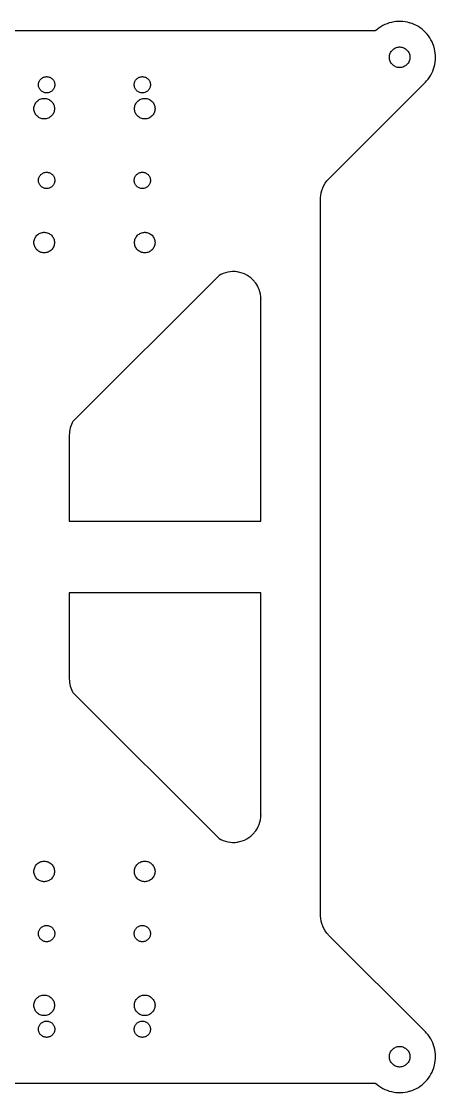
# Model space of a CAD drawing. Extents: x 0 to 224, y 0 to 224.
# Drawn here: x 137.5 to 224, y 0 to 224 of the extents above; entities that cross this region are included whole.
import ezdxf

# ---------------------------------------------------------------- set-up
doc = ezdxf.new("R2010")
doc.units = 0
doc.layers.get('0').update_dxf_attribs({"linetype": 'CONTINUOUS'})

msp = doc.modelspace()

# ---------------------------------------------------------------- linework, layer by layer
at = {"color": 0}
msp.add_lwpolyline([(12.6006, 2.01417), (211.401, 2.01417), (211.401, 2.01421), (211.492, 1.93033), (211.775, 1.69054), (212.165, 1.39426), (212.571, 1.12571), (212.992, 0.88536), (213.425, 0.67339), (213.871, 0.49029), (214.325, 0.33637), (214.789, 0.21191), (215.258, 0.11735), (215.735, 0.05301), (216.215, 0.01915), (216.697, 0.01622), (217.181, 0.04454), (217.664, 0.10449), (218.146, 0.19634), (218.506, 0.28559), (218.624, 0.32048), (218.742, 0.35541), (219.093, 0.47575), (219.547, 0.65994), (219.985, 0.87196), (220.407, 1.11079), (220.81, 1.37522), (221.194, 1.66422), (221.56, 1.97667), (221.903, 2.31153), (222.225, 2.66758), (222.524, 3.04389), (222.797, 3.43924), (223.047, 3.8526), (223.269, 4.28282), (223.465, 4.72889), (223.632, 5.18961), (223.739, 5.54438), (223.769, 5.6639), (223.8, 5.78353), (223.875, 6.14626), (223.949, 6.63075), (223.99, 7.11589), (224, 7.60026), (223.979, 8.08236), (223.928, 8.56076), (223.846, 9.0339), (223.733, 9.50049), (223.592, 9.95888), (223.421, 10.4077), (223.221, 10.8455), (222.992, 11.2707), (222.736, 11.682), (222.453, 12.0778), (222.142, 12.4566), (221.892, 12.7298), (221.804, 12.8171), (221.806, 12.8171), (201.669, 32.9519), (201.669, 32.9519), (201.569, 33.0524), (201.289, 33.3733), (200.953, 33.8269), (200.664, 34.309), (200.425, 34.8157), (200.236, 35.3433), (200.099, 35.8882), (200.015, 36.4464), (199.987, 36.8722), (199.987, 37.0142), (199.987, 37.0142), (199.987, 187.014), (199.987, 187.156), (200.015, 187.582), (200.099, 188.14), (200.236, 188.685), (200.425, 189.214), (200.664, 189.719), (200.953, 190.203), (201.289, 190.656), (201.569, 190.978), (201.671, 191.078), (201.671, 191.078), (221.803, 211.211), (221.803, 211.211), (221.89, 211.297), (222.14, 211.571), (222.451, 211.95), (222.735, 212.346), (222.992, 212.757), (223.219, 213.182), (223.419, 213.619), (223.59, 214.068), (223.732, 214.526), (223.844, 214.993), (223.926, 215.467), (223.979, 215.946), (224, 216.428), (223.99, 216.911), (223.949, 217.397), (223.875, 217.881), (223.799, 218.244), (223.768, 218.364), (223.737, 218.483), (223.631, 218.837), (223.464, 219.299), (223.268, 219.744), (223.046, 220.175), (222.797, 220.587), (222.522, 220.983), (222.225, 221.36), (221.903, 221.715), (221.56, 222.05), (221.194, 222.362), (220.81, 222.653), (220.406, 222.917), (219.985, 223.156), (219.546, 223.368), (219.092, 223.551), (218.742, 223.672), (218.624, 223.707), (218.506, 223.742), (218.146, 223.831), (217.664, 223.924), (217.181, 223.983), (216.697, 224.011), (216.215, 224.008), (215.735, 223.975), (215.258, 223.911), (214.789, 223.817), (214.325, 223.692), (213.869, 223.538), (213.425, 223.354), (212.992, 223.143), (212.571, 222.903), (212.165, 222.635), (211.774, 222.337), (211.492, 222.099), (211.401, 222.014), (211.401, 222.014), (12.599, 222.014)], dxfattribs=at)
for points in [[(216.5, 218.664), (216.556, 218.664), (216.719, 218.653), (216.933, 218.621), (217.139, 218.567), (217.337, 218.494), (217.525, 218.404), (217.703, 218.297), (217.868, 218.174), (218.021, 218.035), (218.158, 217.882), (218.283, 217.717), (218.39, 217.539), (218.481, 217.351), (218.553, 217.153), (218.607, 216.947), (218.639, 216.733), (218.65, 216.569), (218.65, 216.514), (218.65, 216.458), (218.639, 216.294), (218.607, 216.081), (218.553, 215.875), (218.481, 215.676), (218.39, 215.489), (218.283, 215.313), (218.158, 215.146), (218.021, 214.993), (217.868, 214.856), (217.703, 214.731), (217.525, 214.624), (217.337, 214.533), (217.139, 214.461), (216.933, 214.407), (216.719, 214.375), (216.556, 214.364), (216.5, 214.364), (216.444, 214.364), (216.281, 214.375), (216.067, 214.407), (215.861, 214.461), (215.663, 214.533), (215.475, 214.624), (215.297, 214.731), (215.132, 214.856), (214.979, 214.993), (214.84, 215.146), (214.717, 215.313), (214.61, 215.489), (214.519, 215.676), (214.447, 215.875), (214.393, 216.081), (214.361, 216.294), (214.35, 216.458), (214.35, 216.514), (214.35, 216.569), (214.361, 216.733), (214.393, 216.947), (214.447, 217.153), (214.519, 217.351), (214.61, 217.539), (214.717, 217.717), (214.84, 217.882), (214.979, 218.035), (215.132, 218.174), (215.297, 218.297), (215.475, 218.404), (215.663, 218.494), (215.861, 218.567), (216.067, 218.621), (216.281, 218.653), (216.444, 218.664), (216.5, 218.664)], [(142.75, 212.464), (142.793, 212.464), (142.924, 212.456), (143.093, 212.429), (143.256, 212.388), (143.413, 212.331), (143.561, 212.258), (143.7, 212.174), (143.832, 212.076), (143.953, 211.967), (144.063, 211.846), (144.16, 211.714), (144.244, 211.574), (144.317, 211.425), (144.374, 211.269), (144.415, 211.107), (144.442, 210.938), (144.45, 210.807), (144.45, 210.764), (144.45, 210.721), (144.442, 210.59), (144.415, 210.421), (144.374, 210.258), (144.317, 210.103), (144.244, 209.954), (144.16, 209.814), (144.063, 209.682), (143.953, 209.563), (143.832, 209.453), (143.7, 209.354), (143.561, 209.269), (143.413, 209.197), (143.256, 209.14), (143.093, 209.099), (142.924, 209.072), (142.793, 209.064), (142.75, 209.064), (142.707, 209.064), (142.576, 209.072), (142.407, 209.099), (142.244, 209.14), (142.089, 209.197), (141.94, 209.269), (141.8, 209.354), (141.669, 209.453), (141.549, 209.563), (141.439, 209.682), (141.34, 209.814), (141.256, 209.954), (141.183, 210.103), (141.126, 210.258), (141.085, 210.421), (141.058, 210.59), (141.05, 210.721), (141.05, 210.764), (141.05, 210.807), (141.058, 210.938), (141.085, 211.107), (141.126, 211.269), (141.183, 211.425), (141.256, 211.574), (141.34, 211.714), (141.439, 211.846), (141.549, 211.967), (141.669, 212.076), (141.8, 212.174), (141.94, 212.258), (142.089, 212.331), (142.244, 212.388), (142.407, 212.429), (142.576, 212.456), (142.707, 212.464), (142.75, 212.464)], [(162.75, 212.464), (162.793, 212.464), (162.924, 212.456), (163.093, 212.429), (163.256, 212.388), (163.413, 212.331), (163.561, 212.258), (163.7, 212.174), (163.832, 212.076), (163.953, 211.967), (164.063, 211.846), (164.16, 211.714), (164.244, 211.574), (164.317, 211.425), (164.374, 211.269), (164.415, 211.107), (164.442, 210.938), (164.45, 210.807), (164.45, 210.764), (164.45, 210.721), (164.442, 210.59), (164.415, 210.421), (164.374, 210.258), (164.317, 210.103), (164.244, 209.954), (164.16, 209.814), (164.063, 209.682), (163.953, 209.563), (163.832, 209.453), (163.7, 209.354), (163.561, 209.269), (163.413, 209.197), (163.256, 209.14), (163.093, 209.099), (162.924, 209.072), (162.793, 209.064), (162.75, 209.064), (162.707, 209.064), (162.576, 209.072), (162.407, 209.099), (162.244, 209.14), (162.089, 209.197), (161.94, 209.269), (161.8, 209.354), (161.669, 209.453), (161.549, 209.563), (161.439, 209.682), (161.34, 209.814), (161.256, 209.954), (161.183, 210.103), (161.126, 210.258), (161.085, 210.421), (161.058, 210.59), (161.05, 210.721), (161.05, 210.764), (161.05, 210.807), (161.058, 210.938), (161.085, 211.107), (161.126, 211.269), (161.183, 211.425), (161.256, 211.574), (161.34, 211.714), (161.439, 211.846), (161.549, 211.967), (161.669, 212.076), (161.8, 212.174), (161.94, 212.258), (162.089, 212.331), (162.244, 212.388), (162.407, 212.429), (162.576, 212.456), (162.707, 212.464), (162.75, 212.464)], [(142.25, 207.914), (142.306, 207.914), (142.469, 207.903), (142.683, 207.871), (142.889, 207.817), (143.087, 207.744), (143.275, 207.654), (143.453, 207.547), (143.618, 207.424), (143.771, 207.285), (143.91, 207.132), (144.033, 206.967), (144.14, 206.789), (144.231, 206.601), (144.304, 206.403), (144.357, 206.197), (144.389, 205.983), (144.4, 205.819), (144.4, 205.764), (144.4, 205.708), (144.389, 205.544), (144.357, 205.331), (144.304, 205.125), (144.231, 204.926), (144.14, 204.739), (144.033, 204.563), (143.91, 204.396), (143.771, 204.243), (143.618, 204.106), (143.453, 203.981), (143.275, 203.874), (143.087, 203.783), (142.889, 203.711), (142.683, 203.657), (142.469, 203.625), (142.306, 203.614), (142.25, 203.614), (142.196, 203.614), (142.031, 203.625), (141.817, 203.657), (141.611, 203.711), (141.414, 203.783), (141.225, 203.874), (141.049, 203.981), (140.882, 204.106), (140.731, 204.243), (140.592, 204.396), (140.467, 204.563), (140.36, 204.739), (140.269, 204.926), (140.197, 205.125), (140.144, 205.331), (140.111, 205.544), (140.1, 205.708), (140.1, 205.764), (140.1, 205.819), (140.111, 205.983), (140.144, 206.197), (140.197, 206.403), (140.269, 206.601), (140.36, 206.789), (140.467, 206.967), (140.592, 207.132), (140.731, 207.285), (140.882, 207.424), (141.049, 207.547), (141.225, 207.654), (141.414, 207.744), (141.611, 207.817), (141.817, 207.871), (142.031, 207.903), (142.196, 207.914), (142.25, 207.914)], [(163.25, 207.914), (163.306, 207.914), (163.469, 207.903), (163.683, 207.871), (163.889, 207.817), (164.087, 207.744), (164.275, 207.654), (164.453, 207.547), (164.618, 207.424), (164.771, 207.285), (164.91, 207.132), (165.033, 206.967), (165.14, 206.789), (165.231, 206.601), (165.304, 206.403), (165.357, 206.197), (165.389, 205.983), (165.4, 205.819), (165.4, 205.764), (165.4, 205.708), (165.389, 205.544), (165.357, 205.331), (165.304, 205.125), (165.231, 204.926), (165.14, 204.739), (165.033, 204.563), (164.91, 204.396), (164.771, 204.243), (164.618, 204.106), (164.453, 203.981), (164.275, 203.874), (164.087, 203.783), (163.889, 203.711), (163.683, 203.657), (163.469, 203.625), (163.306, 203.614), (163.25, 203.614), (163.196, 203.614), (163.031, 203.625), (162.817, 203.657), (162.611, 203.711), (162.414, 203.783), (162.225, 203.874), (162.049, 203.981), (161.882, 204.106), (161.731, 204.243), (161.592, 204.396), (161.467, 204.563), (161.36, 204.739), (161.269, 204.926), (161.197, 205.125), (161.144, 205.331), (161.111, 205.544), (161.1, 205.708), (161.1, 205.764), (161.1, 205.819), (161.111, 205.983), (161.144, 206.197), (161.197, 206.403), (161.269, 206.601), (161.36, 206.789), (161.467, 206.967), (161.592, 207.132), (161.731, 207.285), (161.882, 207.424), (162.049, 207.547), (162.225, 207.654), (162.414, 207.744), (162.611, 207.817), (162.817, 207.871), (163.031, 207.903), (163.196, 207.914), (163.25, 207.914)], [(142.75, 192.464), (142.793, 192.464), (142.924, 192.456), (143.093, 192.429), (143.256, 192.388), (143.413, 192.331), (143.561, 192.258), (143.7, 192.174), (143.832, 192.076), (143.953, 191.967), (144.063, 191.846), (144.16, 191.715), (144.244, 191.575), (144.317, 191.426), (144.374, 191.269), (144.415, 191.107), (144.442, 190.938), (144.45, 190.807), (144.45, 190.764), (144.45, 190.721), (144.442, 190.59), (144.415, 190.421), (144.374, 190.258), (144.317, 190.103), (144.244, 189.954), (144.16, 189.814), (144.063, 189.683), (143.953, 189.563), (143.832, 189.453), (143.7, 189.354), (143.561, 189.269), (143.413, 189.197), (143.256, 189.14), (143.093, 189.099), (142.924, 189.072), (142.793, 189.064), (142.75, 189.064), (142.707, 189.064), (142.576, 189.072), (142.407, 189.099), (142.244, 189.14), (142.089, 189.197), (141.94, 189.269), (141.8, 189.354), (141.669, 189.453), (141.549, 189.563), (141.439, 189.683), (141.34, 189.814), (141.256, 189.954), (141.183, 190.103), (141.126, 190.258), (141.085, 190.421), (141.058, 190.59), (141.05, 190.721), (141.05, 190.764), (141.05, 190.807), (141.058, 190.938), (141.085, 191.107), (141.126, 191.269), (141.183, 191.426), (141.256, 191.575), (141.34, 191.715), (141.439, 191.846), (141.549, 191.967), (141.669, 192.076), (141.8, 192.174), (141.94, 192.258), (142.089, 192.331), (142.244, 192.388), (142.407, 192.429), (142.576, 192.456), (142.707, 192.464), (142.75, 192.464)], [(162.75, 192.464), (162.793, 192.464), (162.924, 192.456), (163.093, 192.429), (163.256, 192.388), (163.413, 192.331), (163.561, 192.258), (163.7, 192.174), (163.832, 192.076), (163.953, 191.967), (164.063, 191.846), (164.16, 191.715), (164.244, 191.575), (164.317, 191.426), (164.374, 191.269), (164.415, 191.107), (164.442, 190.938), (164.45, 190.807), (164.45, 190.764), (164.45, 190.721), (164.442, 190.59), (164.415, 190.421), (164.374, 190.258), (164.317, 190.103), (164.244, 189.954), (164.16, 189.814), (164.063, 189.683), (163.953, 189.563), (163.832, 189.453), (163.7, 189.354), (163.561, 189.269), (163.413, 189.197), (163.256, 189.14), (163.093, 189.099), (162.924, 189.072), (162.793, 189.064), (162.75, 189.064), (162.707, 189.064), (162.576, 189.072), (162.407, 189.099), (162.244, 189.14), (162.089, 189.197), (161.94, 189.269), (161.8, 189.354), (161.669, 189.453), (161.549, 189.563), (161.439, 189.683), (161.34, 189.814), (161.256, 189.954), (161.183, 190.103), (161.126, 190.258), (161.085, 190.421), (161.058, 190.59), (161.05, 190.721), (161.05, 190.764), (161.05, 190.807), (161.058, 190.938), (161.085, 191.107), (161.126, 191.269), (161.183, 191.426), (161.256, 191.575), (161.34, 191.715), (161.439, 191.846), (161.549, 191.967), (161.669, 192.076), (161.8, 192.174), (161.94, 192.258), (162.089, 192.331), (162.244, 192.388), (162.407, 192.429), (162.576, 192.456), (162.707, 192.464), (162.75, 192.464)], [(142.25, 179.914), (142.306, 179.914), (142.469, 179.903), (142.683, 179.871), (142.889, 179.818), (143.087, 179.744), (143.275, 179.654), (143.453, 179.547), (143.618, 179.424), (143.771, 179.285), (143.91, 179.132), (144.033, 178.967), (144.14, 178.789), (144.231, 178.601), (144.304, 178.404), (144.357, 178.197), (144.389, 177.983), (144.4, 177.819), (144.4, 177.764), (144.4, 177.71), (144.389, 177.544), (144.357, 177.331), (144.304, 177.125), (144.231, 176.928), (144.14, 176.739), (144.033, 176.563), (143.91, 176.397), (143.771, 176.244), (143.618, 176.106), (143.453, 175.982), (143.275, 175.874), (143.087, 175.783), (142.889, 175.711), (142.683, 175.658), (142.469, 175.625), (142.306, 175.614), (142.25, 175.614), (142.196, 175.614), (142.031, 175.625), (141.817, 175.658), (141.611, 175.711), (141.414, 175.783), (141.225, 175.874), (141.049, 175.982), (140.882, 176.106), (140.731, 176.244), (140.592, 176.397), (140.467, 176.563), (140.36, 176.739), (140.269, 176.928), (140.197, 177.125), (140.144, 177.331), (140.111, 177.544), (140.1, 177.71), (140.1, 177.764), (140.1, 177.819), (140.111, 177.983), (140.144, 178.197), (140.197, 178.404), (140.269, 178.601), (140.36, 178.789), (140.467, 178.967), (140.592, 179.132), (140.731, 179.285), (140.882, 179.424), (141.049, 179.547), (141.225, 179.654), (141.414, 179.744), (141.611, 179.818), (141.817, 179.871), (142.031, 179.903), (142.196, 179.914), (142.25, 179.914)], [(163.25, 179.914), (163.306, 179.914), (163.469, 179.903), (163.683, 179.871), (163.889, 179.818), (164.087, 179.744), (164.275, 179.654), (164.453, 179.547), (164.618, 179.424), (164.771, 179.285), (164.91, 179.132), (165.033, 178.967), (165.14, 178.789), (165.231, 178.601), (165.304, 178.404), (165.357, 178.197), (165.389, 177.983), (165.4, 177.819), (165.4, 177.764), (165.4, 177.71), (165.389, 177.544), (165.357, 177.331), (165.304, 177.125), (165.231, 176.928), (165.14, 176.739), (165.033, 176.563), (164.91, 176.397), (164.771, 176.244), (164.618, 176.106), (164.453, 175.982), (164.275, 175.874), (164.087, 175.783), (163.889, 175.711), (163.683, 175.658), (163.469, 175.625), (163.306, 175.614), (163.25, 175.614), (163.196, 175.614), (163.031, 175.625), (162.817, 175.658), (162.611, 175.711), (162.414, 175.783), (162.225, 175.874), (162.049, 175.982), (161.882, 176.106), (161.731, 176.244), (161.592, 176.397), (161.467, 176.563), (161.36, 176.739), (161.269, 176.928), (161.197, 177.125), (161.144, 177.331), (161.111, 177.544), (161.1, 177.71), (161.1, 177.764), (161.1, 177.819), (161.111, 177.983), (161.144, 178.197), (161.197, 178.404), (161.269, 178.601), (161.36, 178.789), (161.467, 178.967), (161.592, 179.132), (161.731, 179.285), (161.882, 179.424), (162.049, 179.547), (162.225, 179.654), (162.414, 179.744), (162.611, 179.818), (162.817, 179.871), (163.031, 179.903), (163.196, 179.914), (163.25, 179.914)], [(187.489, 165.935), (187.489, 166.063), (187.468, 166.446), (187.401, 166.951), (187.292, 167.447), (187.138, 167.931), (186.942, 168.399), (186.706, 168.849), (186.429, 169.276), (186.199, 169.583), (186.115, 169.682), (186.032, 169.779), (185.765, 170.057), (185.386, 170.397), (184.979, 170.701), (184.549, 170.968), (184.096, 171.196), (183.624, 171.383), (183.135, 171.529), (182.758, 171.611), (182.632, 171.631), (182.506, 171.651), (182.122, 171.689), (181.612, 171.7), (181.106, 171.667), (180.606, 171.587), (180.112, 171.467), (179.633, 171.301), (179.167, 171.093), (178.828, 170.911), (178.719, 170.844), (178.719, 170.844), (148.31, 140.435), (148.26, 140.351), (148.121, 140.094), (147.956, 139.742), (147.814, 139.381), (147.699, 139.011), (147.607, 138.634), (147.542, 138.251), (147.503, 137.864), (147.489, 137.572), (147.489, 137.474), (147.489, 119.514), (187.489, 119.514), (187.489, 165.968), (187.489, 165.935)], [(187.489, 58.0615), (187.489, 104.514), (147.489, 104.514), (147.489, 86.554), (147.489, 86.4567), (147.503, 86.1642), (147.542, 85.7775), (147.607, 85.3953), (147.699, 85.0186), (147.814, 84.649), (147.954, 84.2876), (148.119, 83.9358), (148.258, 83.6783), (148.31, 83.5947), (178.719, 53.1847), (178.719, 53.1847), (178.828, 53.1175), (179.167, 52.9351), (179.633, 52.7275), (180.112, 52.5625), (180.606, 52.4407), (181.106, 52.3628), (181.612, 52.3292), (182.122, 52.3406), (182.506, 52.3776), (182.632, 52.3975), (182.758, 52.4174), (183.135, 52.4997), (183.624, 52.6451), (184.094, 52.8326), (184.547, 53.0604), (184.979, 53.3274), (185.385, 53.6317), (185.765, 53.9721), (186.032, 54.2496), (186.115, 54.3471), (186.197, 54.4446), (186.429, 54.7518), (186.706, 55.1803), (186.942, 55.6297), (187.138, 56.0975), (187.29, 56.5806), (187.401, 57.0763), (187.468, 57.5817), (187.489, 57.966), (187.489, 58.094), (187.489, 58.0615)], [(142.242, 48.414), (142.297, 48.414), (142.462, 48.4031), (142.675, 48.3704), (142.882, 48.3175), (143.079, 48.2451), (143.267, 48.1546), (143.444, 48.0469), (143.61, 47.9231), (143.763, 47.7844), (143.901, 47.6317), (144.025, 47.4663), (144.132, 47.2889), (144.224, 47.101), (144.296, 46.9035), (144.349, 46.6974), (144.381, 46.4839), (144.392, 46.319), (144.392, 46.2642), (144.392, 46.2092), (144.381, 46.0443), (144.349, 45.8308), (144.296, 45.6247), (144.224, 45.4272), (144.132, 45.2393), (144.025, 45.0619), (143.901, 44.8965), (143.763, 44.7438), (143.61, 44.6051), (143.444, 44.4812), (143.267, 44.3736), (143.079, 44.2831), (142.882, 44.2108), (142.675, 44.1578), (142.462, 44.1253), (142.297, 44.114), (142.242, 44.114), (142.188, 44.114), (142.022, 44.1253), (141.808, 44.1578), (141.603, 44.2108), (141.406, 44.2831), (141.217, 44.3736), (141.04, 44.4812), (140.875, 44.6051), (140.722, 44.7438), (140.583, 44.8965), (140.46, 45.0619), (140.351, 45.2393), (140.261, 45.4272), (140.189, 45.6247), (140.136, 45.8308), (140.103, 46.0443), (140.092, 46.2092), (140.092, 46.2642), (140.092, 46.319), (140.103, 46.4839), (140.136, 46.6974), (140.189, 46.9035), (140.261, 47.101), (140.351, 47.2889), (140.46, 47.4663), (140.583, 47.6317), (140.722, 47.7844), (140.875, 47.9231), (141.04, 48.0469), (141.217, 48.1546), (141.406, 48.2451), (141.603, 48.3175), (141.808, 48.3704), (142.022, 48.4031), (142.188, 48.414), (142.242, 48.414)], [(163.242, 48.414), (163.297, 48.414), (163.462, 48.4031), (163.675, 48.3704), (163.882, 48.3175), (164.079, 48.2451), (164.267, 48.1546), (164.444, 48.0469), (164.61, 47.9231), (164.763, 47.7844), (164.901, 47.6317), (165.025, 47.4663), (165.132, 47.2889), (165.224, 47.101), (165.296, 46.9035), (165.349, 46.6974), (165.381, 46.4839), (165.392, 46.319), (165.392, 46.2642), (165.392, 46.2092), (165.381, 46.0443), (165.349, 45.8308), (165.296, 45.6247), (165.224, 45.4272), (165.132, 45.2393), (165.025, 45.0619), (164.901, 44.8965), (164.763, 44.7438), (164.61, 44.6051), (164.444, 44.4812), (164.267, 44.3736), (164.079, 44.2831), (163.882, 44.2108), (163.675, 44.1578), (163.462, 44.1253), (163.297, 44.114), (163.242, 44.114), (163.188, 44.114), (163.022, 44.1253), (162.808, 44.1578), (162.603, 44.2108), (162.406, 44.2831), (162.217, 44.3736), (162.04, 44.4812), (161.875, 44.6051), (161.722, 44.7438), (161.583, 44.8965), (161.46, 45.0619), (161.351, 45.2393), (161.261, 45.4272), (161.189, 45.6247), (161.136, 45.8308), (161.103, 46.0443), (161.092, 46.2092), (161.092, 46.2642), (161.092, 46.319), (161.103, 46.4839), (161.136, 46.6974), (161.189, 46.9035), (161.261, 47.101), (161.351, 47.2889), (161.46, 47.4663), (161.583, 47.6317), (161.722, 47.7844), (161.875, 47.9231), (162.04, 48.0469), (162.217, 48.1546), (162.406, 48.2451), (162.603, 48.3175), (162.808, 48.3704), (163.022, 48.4031), (163.188, 48.414), (163.242, 48.414)], [(142.742, 34.964), (142.786, 34.964), (142.915, 34.9554), (143.085, 34.9296), (143.247, 34.8876), (143.404, 34.8306), (143.553, 34.7589), (143.693, 34.6738), (143.824, 34.5758), (143.944, 34.4663), (144.054, 34.3456), (144.151, 34.2146), (144.237, 34.0744), (144.308, 33.9258), (144.365, 33.7696), (144.407, 33.6067), (144.433, 33.4379), (144.442, 33.3075), (144.442, 33.2642), (144.442, 33.2207), (144.433, 33.0903), (144.407, 32.9215), (144.365, 32.7586), (144.308, 32.6024), (144.237, 32.4537), (144.151, 32.3136), (144.054, 32.1828), (143.944, 32.0619), (143.824, 31.9524), (143.693, 31.8544), (143.553, 31.7693), (143.404, 31.6976), (143.247, 31.6406), (143.085, 31.5986), (142.915, 31.5729), (142.786, 31.564), (142.742, 31.564), (142.699, 31.564), (142.568, 31.5729), (142.4, 31.5986), (142.236, 31.6406), (142.081, 31.6976), (141.932, 31.7693), (141.792, 31.8544), (141.661, 31.9524), (141.54, 32.0619), (141.431, 32.1828), (141.332, 32.3136), (141.247, 32.4537), (141.175, 32.6024), (141.118, 32.7586), (141.076, 32.9215), (141.051, 33.0903), (141.042, 33.2207), (141.042, 33.2642), (141.042, 33.3075), (141.051, 33.4379), (141.076, 33.6067), (141.118, 33.7696), (141.175, 33.9258), (141.247, 34.0744), (141.332, 34.2146), (141.431, 34.3456), (141.54, 34.4663), (141.661, 34.5758), (141.792, 34.6738), (141.932, 34.7589), (142.081, 34.8306), (142.236, 34.8876), (142.4, 34.9296), (142.568, 34.9554), (142.699, 34.964), (142.742, 34.964)], [(162.742, 34.964), (162.786, 34.964), (162.915, 34.9554), (163.085, 34.9296), (163.247, 34.8876), (163.404, 34.8306), (163.553, 34.7589), (163.693, 34.6738), (163.824, 34.5758), (163.944, 34.4663), (164.054, 34.3456), (164.151, 34.2146), (164.237, 34.0744), (164.308, 33.9258), (164.365, 33.7696), (164.407, 33.6067), (164.433, 33.4379), (164.442, 33.3075), (164.442, 33.2642), (164.442, 33.2207), (164.433, 33.0903), (164.407, 32.9215), (164.365, 32.7586), (164.308, 32.6024), (164.237, 32.4537), (164.151, 32.3136), (164.054, 32.1828), (163.944, 32.0619), (163.824, 31.9524), (163.693, 31.8544), (163.553, 31.7693), (163.404, 31.6976), (163.247, 31.6406), (163.085, 31.5986), (162.915, 31.5729), (162.786, 31.564), (162.742, 31.564), (162.699, 31.564), (162.568, 31.5729), (162.4, 31.5986), (162.236, 31.6406), (162.081, 31.6976), (161.932, 31.7693), (161.792, 31.8544), (161.661, 31.9524), (161.54, 32.0619), (161.431, 32.1828), (161.332, 32.3136), (161.247, 32.4537), (161.175, 32.6024), (161.118, 32.7586), (161.076, 32.9215), (161.051, 33.0903), (161.042, 33.2207), (161.042, 33.2642), (161.042, 33.3075), (161.051, 33.4379), (161.076, 33.6067), (161.118, 33.7696), (161.175, 33.9258), (161.247, 34.0744), (161.332, 34.2146), (161.431, 34.3456), (161.54, 34.4663), (161.661, 34.5758), (161.792, 34.6738), (161.932, 34.7589), (162.081, 34.8306), (162.236, 34.8876), (162.4, 34.9296), (162.568, 34.9554), (162.699, 34.964), (162.742, 34.964)], [(142.242, 20.414), (142.297, 20.414), (142.462, 20.4031), (142.675, 20.3704), (142.882, 20.3175), (143.079, 20.2451), (143.267, 20.1546), (143.444, 20.0469), (143.61, 19.9231), (143.763, 19.7844), (143.901, 19.6317), (144.025, 19.4662), (144.132, 19.2889), (144.224, 19.101), (144.296, 18.9035), (144.349, 18.6974), (144.381, 18.4839), (144.392, 18.319), (144.392, 18.2642), (144.392, 18.2092), (144.381, 18.0443), (144.349, 17.8308), (144.296, 17.6247), (144.224, 17.4272), (144.132, 17.2393), (144.025, 17.0619), (143.901, 16.8965), (143.763, 16.7438), (143.61, 16.6051), (143.444, 16.4813), (143.267, 16.3736), (143.079, 16.2831), (142.882, 16.2108), (142.675, 16.1578), (142.462, 16.1253), (142.297, 16.114), (142.242, 16.114), (142.188, 16.114), (142.022, 16.1253), (141.808, 16.1578), (141.603, 16.2108), (141.406, 16.2831), (141.217, 16.3736), (141.04, 16.4813), (140.875, 16.6051), (140.722, 16.7438), (140.583, 16.8965), (140.46, 17.0619), (140.351, 17.2393), (140.261, 17.4272), (140.189, 17.6247), (140.136, 17.8308), (140.103, 18.0443), (140.092, 18.2092), (140.092, 18.2642), (140.092, 18.319), (140.103, 18.4839), (140.136, 18.6974), (140.189, 18.9035), (140.261, 19.101), (140.351, 19.2889), (140.46, 19.4662), (140.583, 19.6317), (140.722, 19.7844), (140.875, 19.9231), (141.04, 20.0469), (141.217, 20.1546), (141.406, 20.2451), (141.603, 20.3175), (141.808, 20.3704), (142.022, 20.4031), (142.188, 20.414), (142.242, 20.414)], [(163.242, 20.414), (163.297, 20.414), (163.462, 20.4031), (163.675, 20.3704), (163.882, 20.3175), (164.079, 20.2451), (164.267, 20.1546), (164.444, 20.0469), (164.61, 19.9231), (164.763, 19.7844), (164.901, 19.6317), (165.025, 19.4662), (165.132, 19.2889), (165.224, 19.101), (165.296, 18.9035), (165.349, 18.6974), (165.381, 18.4839), (165.392, 18.319), (165.392, 18.2642), (165.392, 18.2092), (165.381, 18.0443), (165.349, 17.8308), (165.296, 17.6247), (165.224, 17.4272), (165.132, 17.2393), (165.025, 17.0619), (164.901, 16.8965), (164.763, 16.7438), (164.61, 16.6051), (164.444, 16.4813), (164.267, 16.3736), (164.079, 16.2831), (163.882, 16.2108), (163.675, 16.1578), (163.462, 16.1253), (163.297, 16.114), (163.242, 16.114), (163.188, 16.114), (163.022, 16.1253), (162.808, 16.1578), (162.603, 16.2108), (162.406, 16.2831), (162.217, 16.3736), (162.04, 16.4813), (161.875, 16.6051), (161.722, 16.7438), (161.583, 16.8965), (161.46, 17.0619), (161.351, 17.2393), (161.261, 17.4272), (161.189, 17.6247), (161.136, 17.8308), (161.103, 18.0443), (161.092, 18.2092), (161.092, 18.2642), (161.092, 18.319), (161.103, 18.4839), (161.136, 18.6974), (161.189, 18.9035), (161.261, 19.101), (161.351, 19.2889), (161.46, 19.4662), (161.583, 19.6317), (161.722, 19.7844), (161.875, 19.9231), (162.04, 20.0469), (162.217, 20.1546), (162.406, 20.2451), (162.603, 20.3175), (162.808, 20.3704), (163.022, 20.4031), (163.188, 20.414), (163.242, 20.414)], [(142.742, 14.964), (142.786, 14.964), (142.915, 14.9554), (143.085, 14.9296), (143.247, 14.8876), (143.404, 14.8306), (143.553, 14.7589), (143.693, 14.6738), (143.824, 14.5758), (143.944, 14.4662), (144.054, 14.3456), (144.151, 14.2146), (144.237, 14.0744), (144.308, 13.9258), (144.365, 13.7696), (144.407, 13.6067), (144.433, 13.4379), (144.442, 13.3076), (144.442, 13.2641), (144.442, 13.2207), (144.433, 13.0903), (144.407, 12.9215), (144.365, 12.7586), (144.308, 12.6024), (144.237, 12.4538), (144.151, 12.3136), (144.054, 12.1827), (143.944, 12.062), (143.824, 11.9523), (143.693, 11.8544), (143.553, 11.7693), (143.404, 11.6977), (143.247, 11.6405), (143.085, 11.5986), (142.915, 11.5729), (142.786, 11.5641), (142.742, 11.5641), (142.699, 11.5641), (142.568, 11.5729), (142.4, 11.5986), (142.236, 11.6405), (142.081, 11.6977), (141.932, 11.7693), (141.792, 11.8544), (141.661, 11.9523), (141.54, 12.062), (141.431, 12.1827), (141.332, 12.3136), (141.247, 12.4538), (141.175, 12.6024), (141.118, 12.7586), (141.076, 12.9215), (141.051, 13.0903), (141.042, 13.2207), (141.042, 13.2641), (141.042, 13.3076), (141.051, 13.4379), (141.076, 13.6067), (141.118, 13.7696), (141.175, 13.9258), (141.247, 14.0744), (141.332, 14.2146), (141.431, 14.3456), (141.54, 14.4662), (141.661, 14.5758), (141.792, 14.6738), (141.932, 14.7589), (142.081, 14.8306), (142.236, 14.8876), (142.4, 14.9296), (142.568, 14.9554), (142.699, 14.964), (142.742, 14.964)], [(162.742, 14.964), (162.786, 14.964), (162.915, 14.9554), (163.085, 14.9296), (163.247, 14.8876), (163.404, 14.8306), (163.553, 14.7589), (163.693, 14.6738), (163.824, 14.5758), (163.944, 14.4662), (164.054, 14.3456), (164.151, 14.2146), (164.237, 14.0744), (164.308, 13.9258), (164.365, 13.7696), (164.407, 13.6067), (164.433, 13.4379), (164.442, 13.3076), (164.442, 13.2641), (164.442, 13.2207), (164.433, 13.0903), (164.407, 12.9215), (164.365, 12.7586), (164.308, 12.6024), (164.237, 12.4538), (164.151, 12.3136), (164.054, 12.1827), (163.944, 12.062), (163.824, 11.9523), (163.693, 11.8544), (163.553, 11.7693), (163.404, 11.6977), (163.247, 11.6405), (163.085, 11.5986), (162.915, 11.5729), (162.786, 11.5641), (162.742, 11.5641), (162.699, 11.5641), (162.568, 11.5729), (162.4, 11.5986), (162.236, 11.6405), (162.081, 11.6977), (161.932, 11.7693), (161.792, 11.8544), (161.661, 11.9523), (161.54, 12.062), (161.431, 12.1827), (161.332, 12.3136), (161.247, 12.4538), (161.175, 12.6024), (161.118, 12.7586), (161.076, 12.9215), (161.051, 13.0903), (161.042, 13.2207), (161.042, 13.2641), (161.042, 13.3076), (161.051, 13.4379), (161.076, 13.6067), (161.118, 13.7696), (161.175, 13.9258), (161.247, 14.0744), (161.332, 14.2146), (161.431, 14.3456), (161.54, 14.4662), (161.661, 14.5758), (161.792, 14.6738), (161.932, 14.7589), (162.081, 14.8306), (162.236, 14.8876), (162.4, 14.9296), (162.568, 14.9554), (162.699, 14.964), (162.742, 14.964)], [(216.501, 9.66379), (216.556, 9.66379), (216.721, 9.65272), (216.935, 9.62011), (217.14, 9.56717), (217.337, 9.49485), (217.526, 9.40429), (217.703, 9.2966), (217.868, 9.17285), (218.021, 9.03407), (218.16, 8.8814), (218.283, 8.71588), (218.392, 8.53863), (218.482, 8.35069), (218.554, 8.15315), (218.607, 7.9471), (218.64, 7.73361), (218.651, 7.56874), (218.651, 7.51378), (218.651, 7.45888), (218.64, 7.294), (218.607, 7.08051), (218.554, 6.87446), (218.482, 6.67692), (218.392, 6.48899), (218.283, 6.31174), (218.16, 6.14621), (218.021, 5.99354), (217.868, 5.85476), (217.703, 5.73101), (217.526, 5.62332), (217.337, 5.53276), (217.14, 5.46044), (216.935, 5.4075), (216.721, 5.37489), (216.556, 5.36376), (216.501, 5.36376), (216.446, 5.36376), (216.281, 5.37489), (216.068, 5.4075), (215.861, 5.46044), (215.664, 5.53276), (215.476, 5.62332), (215.299, 5.73101), (215.133, 5.85476), (214.981, 5.99354), (214.842, 6.14621), (214.718, 6.31174), (214.611, 6.48899), (214.519, 6.67692), (214.447, 6.87446), (214.394, 7.08051), (214.362, 7.294), (214.351, 7.45888), (214.351, 7.51378), (214.351, 7.56874), (214.362, 7.73361), (214.394, 7.9471), (214.447, 8.15315), (214.519, 8.35069), (214.611, 8.53863), (214.718, 8.71588), (214.842, 8.8814), (214.981, 9.03407), (215.133, 9.17285), (215.299, 9.2966), (215.476, 9.40429), (215.664, 9.49485), (215.861, 9.56717), (216.068, 9.62011), (216.281, 9.65272), (216.446, 9.66379), (216.501, 9.66379)]]:
    msp.add_lwpolyline(points, close=True, dxfattribs=at)

doc.saveas('drawing.dxf')
